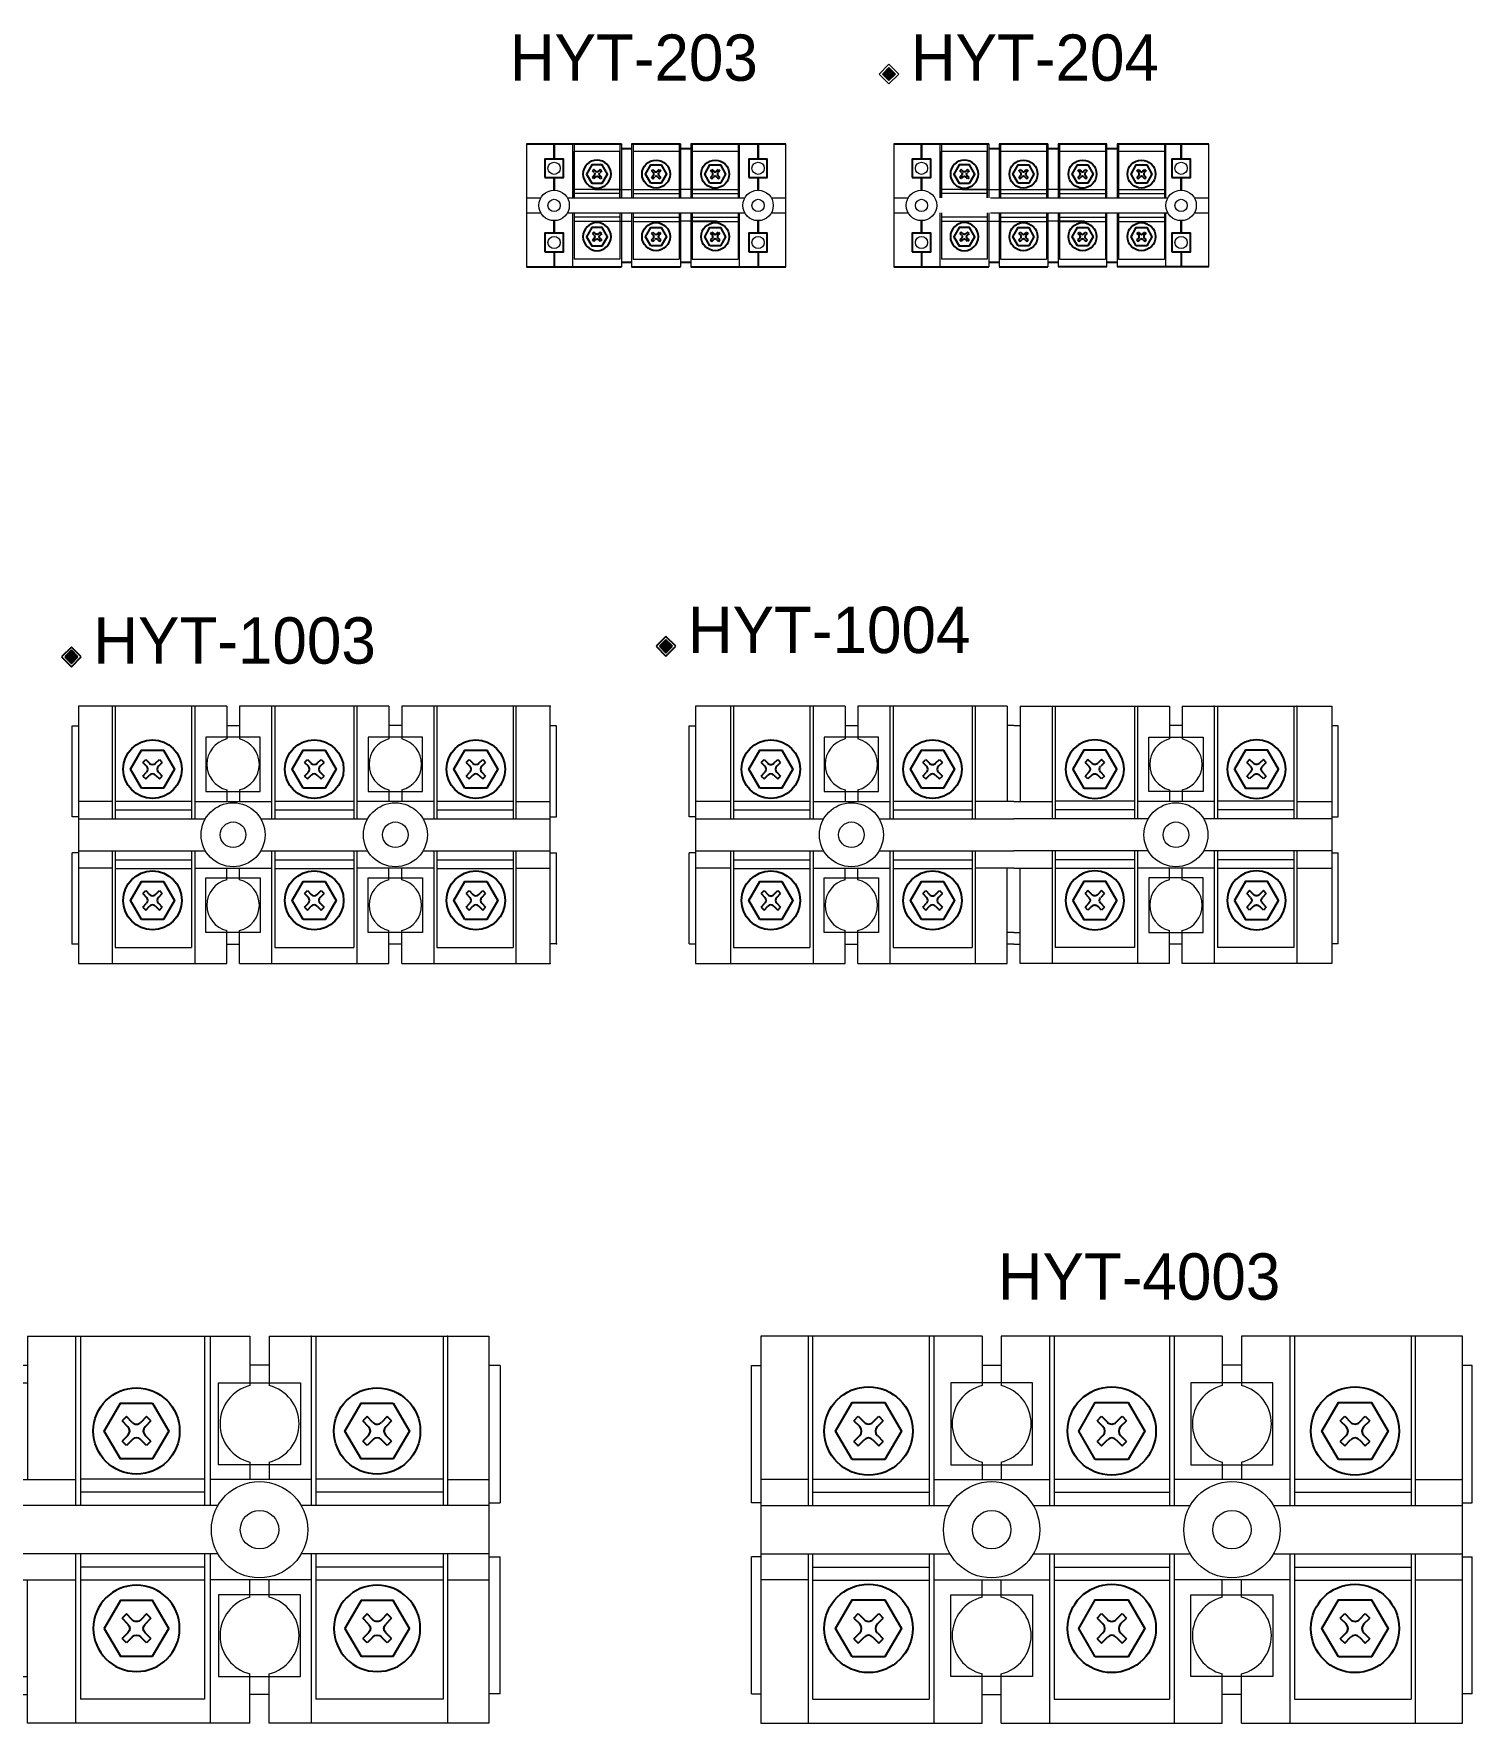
# Model space of a CAD drawing. Header units: millimetres. Extents: x 22 to 1346, y 56 to 432.
# Drawn here: x 310.4 to 620.7, y 66.8 to 431.4 of the extents above; entities that cross this region are included whole.
import ezdxf

# ---------------------------------------------------------------- set-up
doc = ezdxf.new("R2010")
doc.units = ezdxf.units.MM
doc.layers.add('3', color=3, linetype='Continuous')
doc.layers.add('hw_VTP', color=7, linetype='Continuous', lineweight=13)
doc.styles.add('RO', font='txt')

# ---------------------------------------------------------------- blocks, each defined once
blk = doc.blocks.new('1')
at = {"layer": '3'}
for p, q in [((-1.53, 1.07), (-1.07, 1.53)), ((-1.53, 1.07), (-0.92, 0.46)), ((-1.07, 1.53), (-0.46, 0.92)), ((0.46, 0.92), (1.07, 1.53)), ((0.92, 0.46), (1.53, 1.07)), ((1.07, 1.53), (1.53, 1.07)), ((-1.53, -1.07), (-0.92, -0.46)), ((-1.53, -1.07), (-1.07, -1.53)), ((-1.07, -1.53), (-0.46, -0.92)), ((0.46, -0.92), (1.07, -1.53)), ((0.92, -0.46), (1.53, -1.07)), ((1.07, -1.53), (1.53, -1.07))]:
    blk.add_line(p, q, dxfattribs=at)
blk.add_lwpolyline([(-1.71, -2.97), (-3.43, 0), (-1.71, 2.97), (1.71, 2.97), (3.43, 0), (1.71, -2.97)], close=True, dxfattribs=at)
blk.add_circle((0, 0), 4.59, dxfattribs=at)
for centre, start, end in [((-1.37, 0), 315, 45), ((0, 1.37), 225, 315), ((1.37, 0), 135, 225), ((0, -1.37), 45, 135)]:
    blk.add_arc(centre, 0.648, start, end, dxfattribs=at)
blk = doc.blocks.new('CD_3P-100A')
at = {"layer": 'hw_VTP', "linetype": 'Continuous'}
for p, q in [((-33.37, 27.75), (-33.37, -27.75)), ((-1.38, 27.75), (-33.37, 27.75)), ((-26.05, 27.75), (-26.05, 3.45)), ((-25.43, 27.75), (-25.43, 3.45)), ((-8.97, 27.75), (-8.97, 3.45)), ((-8.28, 27.75), (-8.28, 3.45)), ((-1.38, 27.75), (-1.38, 20.68)), ((1.38, 27.75), (1.38, 20.68)), ((33.62, 27.75), (1.38, 27.75)), ((8.28, 27.75), (8.28, 3.45)), ((8.97, 27.75), (8.97, 3.45)), ((26.03, 27.75), (26.03, 3.45)), ((26.72, 27.75), (26.72, 3.45)), ((33.62, 27.75), (33.62, 20.68)), ((68.37, 27.75), (36.38, 27.75)), ((36.38, 27.75), (36.38, 20.68)), ((43.28, 27.75), (43.28, 3.45)), ((43.97, 27.75), (43.97, 3.45)), ((60.43, 27.75), (60.43, 3.45)), ((61.05, 3.45), (61.05, 27.75)), ((68.37, -27.75), (68.37, 27.75)), ((-34.75, 23.54), (-33.37, 23.54)), ((-34.75, 3.87), (-34.75, 23.54)), ((-1.38, 23.61), (1.38, 23.61)), ((36.38, 23.61), (33.62, 23.61)), ((69.75, 23.54), (68.37, 23.54)), ((69.75, 3.87), (69.75, 23.54)), ((1.38, 21.05), (-1.38, 21.05)), ((36.38, 21.05), (33.62, 21.05)), ((-1.38, 9.7), (-1.38, 7.18)), ((1.38, 9.7), (1.38, 7.18)), ((33.62, 9.7), (33.62, 7.18)), ((36.38, 9.7), (36.38, 7.18)), ((-33.37, 3.87), (-34.75, 3.87)), ((-26.05, 7.18), (-33.37, 7.18)), ((-25.43, 7.25), (-8.97, 7.25)), ((-25.43, 5.38), (-8.97, 5.38)), ((-8.28, 7.18), (8.28, 7.18)), ((8.97, 7.25), (26.03, 7.25)), ((8.97, 5.38), (26.03, 5.38)), ((43.28, 7.18), (26.72, 7.18)), ((43.97, 7.25), (60.43, 7.25)), ((43.97, 5.38), (60.43, 5.38)), ((61.05, 7.18), (68.37, 7.18)), ((68.37, 3.87), (69.75, 3.87)), ((-33.37, 3.45), (-5.98, 3.45)), ((5.98, 3.45), (29.02, 3.45)), ((40.98, 3.45), (68.37, 3.45)), ((-33.37, -3.45), (-5.98, -3.45)), ((-26.05, -3.45), (-26.05, -27.75)), ((-25.43, -3.45), (-25.43, -24.3)), ((-8.97, -3.45), (-8.97, -24.3)), ((-8.28, -3.45), (-8.28, -27.75)), ((5.98, -3.45), (29.02, -3.45)), ((8.28, -3.45), (8.28, -27.75)), ((8.97, -3.45), (8.97, -24.3)), ((26.03, -3.45), (26.03, -24.3)), ((26.72, -3.45), (26.72, -27.75)), ((40.98, -3.45), (68.37, -3.45)), ((43.28, -3.45), (43.28, -27.75)), ((43.97, -3.45), (43.97, -24.3)), ((60.43, -3.45), (60.43, -24.3)), ((61.05, -27.75), (61.05, -3.45)), ((-34.75, -23.54), (-34.75, -3.87)), ((-33.37, -3.87), (-34.75, -3.87)), ((-26.05, -7.18), (-33.37, -7.18)), ((-25.43, -5.38), (-8.97, -5.38)), ((-25.43, -7.25), (-8.97, -7.25)), ((-8.28, -7.18), (8.28, -7.18)), ((-1.38, -9.7), (-1.38, -7.18)), ((1.38, -9.7), (1.38, -7.18)), ((8.97, -5.38), (26.03, -5.38)), ((8.97, -7.25), (26.03, -7.25)), ((43.28, -7.18), (26.72, -7.18)), ((33.62, -9.7), (33.62, -7.18)), ((36.38, -9.7), (36.38, -7.18)), ((43.97, -5.38), (60.43, -5.38)), ((43.97, -7.25), (60.43, -7.25)), ((61.05, -7.18), (68.37, -7.18)), ((68.37, -3.87), (69.75, -3.87)), ((69.75, -23.54), (69.75, -3.87)), ((-1.38, -27.75), (-1.38, -20.68)), ((1.38, -21.05), (-1.38, -21.05)), ((1.38, -27.75), (1.38, -20.68)), ((33.62, -27.75), (33.62, -20.68)), ((36.38, -21.05), (33.62, -21.05)), ((36.38, -27.75), (36.38, -20.68)), ((-34.75, -23.54), (-33.37, -23.54)), ((-25.43, -24.3), (-8.97, -24.3)), ((-1.38, -23.61), (1.38, -23.61)), ((8.97, -24.3), (26.03, -24.3)), ((36.38, -23.61), (33.62, -23.61)), ((43.97, -24.3), (60.43, -24.3)), ((69.75, -23.54), (68.37, -23.54)), ((-33.37, -27.75), (-1.38, -27.75)), ((1.38, -27.75), (33.62, -27.75)), ((36.38, -27.75), (68.37, -27.75))]:
    blk.add_line(p, q, dxfattribs=at)
for points in [[(-1.38, 21.05), (-5.87, 21.05), (-5.87, 9.32), (5.87, 9.32), (5.87, 21.05), (1.38, 21.05)], [(33.62, 21.05), (29.13, 21.05), (29.13, 9.32), (40.87, 9.32), (40.87, 21.05), (36.38, 21.05)], [(-1.38, -21.05), (-5.87, -21.05), (-5.87, -9.32), (5.87, -9.32), (5.87, -21.05), (1.38, -21.05)], [(33.62, -21.05), (29.13, -21.05), (29.13, -9.32), (40.87, -9.32), (40.87, -21.05), (36.38, -21.05)]]:
    blk.add_lwpolyline(points, dxfattribs=at)
for centre, radius in [((0, 0), 6.9), ((35, 0), 6.9), ((0, 0), 2.76), ((35, 0), 2.76)]:
    blk.add_circle(centre, radius, dxfattribs=at)
for centre, start, end in [((0, 15.19), 104.117, 255.883), ((0, 15.19), 284.117, 75.883), ((35, 15.19), 104.117, 255.883), ((35, 15.19), 284.117, 75.883), ((0, -15.19), 104.117, 255.883), ((0, -15.19), 284.117, 75.883), ((35, -15.19), 104.117, 255.883), ((35, -15.19), 284.117, 75.883)]:
    blk.add_arc(centre, 5.66, start, end, dxfattribs=at)
at = {"layer": 'hw_VTP', "color": 0, "linetype": 'ByBlock'}
for p in [(-26.05, 27.75), (-8.28, 27.75), (43.28, 27.75), (61.05, 27.75), (68.37, 27.75), (-34.75, -23.54), (69.75, -23.54), (68.37, -27.75)]:
    blk.add_point(p, dxfattribs=at)
at = {"layer": 'hw_VTP', "xscale": 1.380597014925341, "yscale": 1.380597014925341, "zscale": 1.380597014925341}
for p in [(-17.38, 14.15), (17.5, 14.15), (52.37, 14.15), (-17.38, -14.15), (17.5, -14.15), (52.37, -14.15)]:
    blk.add_blockref('1', p, dxfattribs=at)
blk = doc.blocks.new('CD_4P-100A')
at = {"layer": 'hw_VTP', "linetype": 'Continuous'}
for p, q in [((-33.62, 27.75), (-33.62, -27.75)), ((-1.38, 27.75), (-33.62, 27.75)), ((-26.05, 27.75), (-26.05, 3.45)), ((-25.43, 27.75), (-25.43, 3.45)), ((-8.97, 27.75), (-8.97, 3.45)), ((-8.28, 27.75), (-8.28, 3.45)), ((-1.38, 27.75), (-1.38, 20.68)), ((33.62, 27.75), (1.38, 27.75)), ((1.38, 27.75), (1.38, 20.68)), ((8.28, 27.75), (8.28, 3.45)), ((8.97, 27.75), (8.97, 3.45)), ((26.03, 27.75), (26.03, 3.45)), ((26.72, 27.75), (26.72, 3.45)), ((33.62, 27.75), (33.62, 9.7)), ((36.38, 27.75), (68.62, 27.75)), ((36.38, 27.75), (36.38, 9.7)), ((43.28, 27.75), (43.28, 3.45)), ((43.97, 27.75), (43.97, 3.45)), ((61.03, 27.75), (61.03, 3.45)), ((61.72, 27.75), (61.72, 3.45)), ((68.62, 27.75), (68.62, 20.68)), ((71.38, 27.75), (103.62, 27.75)), ((71.38, 27.75), (71.38, 20.68)), ((78.28, 27.75), (78.28, 3.45)), ((78.97, 27.75), (78.97, 3.45)), ((95.43, 27.75), (95.43, 3.45)), ((96.05, 27.75), (96.05, 3.45)), ((103.62, 27.75), (103.62, -27.75)), ((-35, 3.87), (-35, 23.54)), ((-35, 23.54), (-33.62, 23.54)), ((-1.38, 23.61), (1.38, 23.61)), ((35, 23.61), (33.62, 23.61)), ((35, 23.61), (36.38, 23.61)), ((71.38, 23.61), (68.62, 23.61)), ((105, 23.54), (103.62, 23.54)), ((105, 3.87), (105, 23.54)), ((1.38, 21.05), (-1.38, 21.05)), ((68.62, 21.05), (71.38, 21.05)), ((-1.38, 9.7), (-1.38, 7.18)), ((1.38, 9.7), (1.38, 7.18)), ((33.62, 9.7), (33.62, 7.18)), ((36.38, 9.7), (36.38, 7.18)), ((68.62, 9.7), (68.62, 7.18)), ((71.38, 9.7), (71.38, 7.18)), ((-33.62, 3.87), (-35, 3.87)), ((-26.05, 7.18), (-33.62, 7.18)), ((-25.43, 7.25), (-8.97, 7.25)), ((-25.43, 5.38), (-8.97, 5.38)), ((-8.28, 7.18), (8.28, 7.18)), ((8.97, 7.25), (26.03, 7.25)), ((8.97, 5.38), (26.03, 5.38)), ((35, 7.18), (26.72, 7.18)), ((35, 7.18), (43.28, 7.18)), ((61.03, 7.25), (43.97, 7.25)), ((61.03, 5.38), (43.97, 5.38)), ((78.28, 7.18), (61.72, 7.18)), ((95.43, 7.25), (78.97, 7.25)), ((95.43, 5.38), (78.97, 5.38)), ((96.05, 7.18), (103.62, 7.18)), ((103.62, 3.87), (105, 3.87)), ((-33.62, 3.45), (-5.98, 3.45)), ((5.98, 3.45), (35, 3.45)), ((64.02, 3.45), (35, 3.45)), ((103.62, 3.45), (75.98, 3.45)), ((-33.62, -3.45), (-5.98, -3.45)), ((-26.05, -3.45), (-26.05, -27.75)), ((-25.43, -3.45), (-25.43, -24.3)), ((-8.97, -3.45), (-8.97, -24.3)), ((-8.28, -3.45), (-8.28, -27.75)), ((5.98, -3.45), (35, -3.45)), ((8.28, -3.45), (8.28, -27.75)), ((8.97, -3.45), (8.97, -24.3)), ((26.03, -3.45), (26.03, -24.3)), ((26.72, -3.45), (26.72, -27.75)), ((64.02, -3.45), (35, -3.45)), ((43.28, -3.45), (43.28, -27.75)), ((43.97, -3.45), (43.97, -24.3)), ((61.03, -3.45), (61.03, -24.3)), ((61.72, -3.45), (61.72, -27.75)), ((103.62, -3.45), (75.98, -3.45)), ((78.28, -3.45), (78.28, -27.75)), ((78.97, -3.45), (78.97, -24.3)), ((95.43, -3.45), (95.43, -24.3)), ((96.05, -3.45), (96.05, -27.75)), ((-35, -23.54), (-35, -3.87)), ((-33.62, -3.87), (-35, -3.87)), ((-26.05, -7.18), (-33.62, -7.18)), ((-25.43, -5.38), (-8.97, -5.38)), ((-25.43, -7.25), (-8.97, -7.25)), ((-8.28, -7.18), (8.28, -7.18)), ((-1.38, -9.7), (-1.38, -7.18)), ((1.38, -9.7), (1.38, -7.18)), ((8.97, -5.38), (26.03, -5.38)), ((8.97, -7.25), (26.03, -7.25)), ((35, -7.18), (26.72, -7.18)), ((33.62, -20.68), (33.62, -7.18)), ((35, -7.18), (43.28, -7.18)), ((36.38, -20.68), (36.38, -7.18)), ((61.03, -5.38), (43.97, -5.38)), ((61.03, -7.25), (43.97, -7.25)), ((78.28, -7.18), (61.72, -7.18)), ((68.62, -9.7), (68.62, -7.18)), ((71.38, -9.7), (71.38, -7.18)), ((95.43, -5.38), (78.97, -5.38)), ((95.43, -7.25), (78.97, -7.25)), ((96.05, -7.18), (103.62, -7.18)), ((103.62, -3.87), (105, -3.87)), ((105, -23.54), (105, -3.87)), ((-1.38, -27.75), (-1.38, -20.68)), ((1.38, -21.05), (-1.38, -21.05)), ((1.38, -27.75), (1.38, -20.68)), ((33.62, -27.75), (33.62, -20.68)), ((35, -21.05), (33.62, -21.05)), ((35, -21.05), (36.38, -21.05)), ((36.38, -27.75), (36.38, -20.68)), ((68.62, -27.75), (68.62, -20.68)), ((68.62, -21.05), (71.38, -21.05)), ((71.38, -27.75), (71.38, -20.68)), ((-35, -23.54), (-33.62, -23.54)), ((-25.43, -24.3), (-8.97, -24.3)), ((-1.38, -23.61), (1.38, -23.61)), ((8.97, -24.3), (26.03, -24.3)), ((35, -23.61), (33.62, -23.61)), ((35, -23.61), (36.38, -23.61)), ((61.03, -24.3), (43.97, -24.3)), ((71.38, -23.61), (68.62, -23.61)), ((95.43, -24.3), (78.97, -24.3)), ((105, -23.54), (103.62, -23.54)), ((-33.62, -27.75), (-1.38, -27.75)), ((1.38, -27.75), (33.62, -27.75)), ((68.62, -27.75), (36.38, -27.75)), ((103.62, -27.75), (71.38, -27.75))]:
    blk.add_line(p, q, dxfattribs=at)
for points in [[(-1.38, 21.05), (-5.87, 21.05), (-5.87, 9.32), (5.87, 9.32), (5.87, 21.05), (1.38, 21.05)], [(71.38, 21.05), (75.87, 21.05), (75.87, 9.32), (64.13, 9.32), (64.13, 21.05), (68.62, 21.05)], [(-1.38, -21.05), (-5.87, -21.05), (-5.87, -9.32), (5.87, -9.32), (5.87, -21.05), (1.38, -21.05)], [(71.38, -21.05), (75.87, -21.05), (75.87, -9.32), (64.13, -9.32), (64.13, -21.05), (68.62, -21.05)]]:
    blk.add_lwpolyline(points, dxfattribs=at)
for centre, radius in [((0, 0), 6.9), ((70, 0), 6.9), ((0, 0), 2.76), ((70, 0), 2.76)]:
    blk.add_circle(centre, radius, dxfattribs=at)
for centre, start, end in [((0, 15.19), 104.117, 255.883), ((0, 15.19), 284.117, 75.883), ((70, 15.19), 104.117, 255.883), ((70, 15.19), 284.117, 75.883), ((0, -15.19), 104.117, 255.883), ((0, -15.19), 284.117, 75.883), ((70, -15.19), 104.117, 255.883), ((70, -15.19), 284.117, 75.883)]:
    blk.add_arc(centre, 5.66, start, end, dxfattribs=at)
at = {"layer": 'hw_VTP', "color": 0, "linetype": 'ByBlock'}
for p in [(-26.05, 27.75), (-8.28, 27.75), (78.28, 27.75), (96.05, 27.75)]:
    blk.add_point(p, dxfattribs=at)
at = {"layer": 'hw_VTP'}
for p, xscale, yscale, zscale in [((-17.38, 14.15), 1.380597014925569, 1.380597014925569, 1.380597014925569), ((17.5, 14.15), 1.380597014925569, 1.380597014925569, 1.380597014925569), ((52.5, 14.15), -1.380597014925569, 1.380597014925377, 1.380597014925379), ((87.38, 14.15), -1.380597014925569, 1.380597014925377, 1.380597014925379), ((-17.38, -14.15), 1.380597014925569, 1.380597014925569, 1.380597014925569), ((17.5, -14.15), 1.380597014925569, 1.380597014925569, 1.380597014925569), ((52.5, -14.15), -1.380597014925569, 1.380597014925377, 1.380597014925379), ((87.38, -14.15), -1.380597014925569, 1.380597014925377, 1.380597014925379)]:
    blk.add_blockref('1', p, dxfattribs=dict(at, xscale=xscale, yscale=yscale, zscale=zscale))
blk = doc.blocks.new('CD_4P-300A')
at = {"layer": 'hw_VTP', "linetype": 'Continuous'}
for p, q in [((-49.43, 41.75), (-49.43, -41.75)), ((-2.08, 41.75), (-49.43, 41.75)), ((-40.55, 41.75), (-40.55, 5.19)), ((-39.61, 41.75), (-39.61, 5.19)), ((-12.17, 41.75), (-12.17, 5.19)), ((-11.13, 41.75), (-11.13, 5.19)), ((-2.08, 41.75), (-2.08, 31.11)), ((50.07, 41.75), (2.08, 41.75)), ((2.08, 41.75), (2.08, 31.11)), ((10.69, 41.75), (10.69, 5.19)), ((11.86, 41.75), (11.86, 5.19)), ((38.64, 41.75), (38.64, 5.19)), ((39.68, 41.75), (39.68, 5.19)), ((50.07, 41.75), (50.07, 31.11)), ((53.53, 41.75), (101.52, 41.75)), ((53.53, 41.75), (53.53, 31.11)), ((63.92, 41.75), (63.92, 5.19)), ((64.96, 41.75), (64.96, 5.19)), ((91.74, 41.75), (91.74, 5.19)), ((92.91, 41.75), (92.91, 5.19)), ((101.52, 41.75), (101.52, 31.11)), ((105.68, 41.75), (153.03, 41.75)), ((105.68, 41.75), (105.68, 31.11)), ((114.73, 41.75), (114.73, 5.19)), ((115.77, 41.75), (115.77, 5.19)), ((143.21, 41.75), (143.21, 5.19)), ((144.15, 41.75), (144.15, 5.19)), ((153.03, 41.75), (153.03, -41.75)), ((-51.9, 35.41), (-51.9, 5.82)), ((-51.9, 35.41), (-49.43, 35.41)), ((-2.08, 35.52), (2.08, 35.52)), ((51.8, 35.52), (50.07, 35.52)), ((51.8, 35.52), (53.53, 35.52)), ((105.68, 35.52), (101.52, 35.52)), ((155.5, 35.41), (153.03, 35.41)), ((155.5, 35.41), (155.5, 5.82)), ((2.08, 31.68), (-2.08, 31.68)), ((51.8, 31.68), (50.07, 31.68)), ((50.07, 31.11), (50.07, 10.8)), ((51.8, 31.68), (53.53, 31.68)), ((53.53, 31.11), (53.53, 10.8)), ((101.52, 31.68), (105.68, 31.68)), ((-2.08, 14.59), (-2.08, 10.8)), ((2.08, 14.59), (2.08, 10.8)), ((101.52, 14.59), (101.52, 10.8)), ((105.68, 14.59), (105.68, 10.8)), ((-40.55, 10.8), (-49.43, 10.8)), ((-39.61, 10.9), (-12.17, 10.9)), ((-39.61, 8.1), (-12.17, 8.1)), ((-11.13, 10.8), (10.69, 10.8)), ((11.86, 10.9), (38.64, 10.9)), ((11.86, 8.1), (38.64, 8.1)), ((51.8, 10.8), (39.68, 10.8)), ((51.8, 10.8), (63.92, 10.8)), ((91.74, 10.9), (64.96, 10.9)), ((91.74, 8.1), (64.96, 8.1)), ((114.73, 10.8), (92.91, 10.8)), ((143.21, 10.9), (115.77, 10.9)), ((143.21, 8.1), (115.77, 8.1)), ((144.15, 10.8), (153.03, 10.8)), ((-49.43, 5.82), (-51.9, 5.82)), ((-49.43, 5.19), (-8.99, 5.19)), ((8.99, 5.19), (51.8, 5.19)), ((94.61, 5.19), (51.8, 5.19)), ((153.03, 5.19), (112.59, 5.19)), ((153.03, 5.82), (155.5, 5.82)), ((-51.9, -35.41), (-51.9, -5.82)), ((-49.43, -5.82), (-51.9, -5.82)), ((-49.43, -5.19), (-8.99, -5.19)), ((-40.55, -5.19), (-40.55, -41.75)), ((-39.61, -5.19), (-39.61, -36.56)), ((-12.17, -5.19), (-12.17, -36.56)), ((-11.13, -5.19), (-11.13, -41.75)), ((8.99, -5.19), (51.8, -5.19)), ((10.69, -5.19), (10.69, -41.75)), ((11.86, -5.19), (11.86, -36.56)), ((38.64, -5.19), (38.64, -36.56)), ((39.68, -5.19), (39.68, -41.75)), ((94.61, -5.19), (51.8, -5.19)), ((63.92, -5.19), (63.92, -41.75)), ((64.96, -5.19), (64.96, -36.56)), ((91.74, -5.19), (91.74, -36.56)), ((92.91, -5.19), (92.91, -41.75)), ((153.03, -5.19), (112.59, -5.19)), ((114.73, -5.19), (114.73, -41.75)), ((115.77, -5.19), (115.77, -36.56)), ((143.21, -5.19), (143.21, -36.56)), ((144.15, -5.19), (144.15, -41.75)), ((153.03, -5.82), (155.5, -5.82)), ((155.5, -35.41), (155.5, -5.82)), ((-40.55, -10.8), (-49.43, -10.8)), ((-39.61, -8.1), (-12.17, -8.1)), ((-39.61, -10.9), (-12.17, -10.9)), ((-11.13, -10.8), (10.69, -10.8)), ((-2.08, -14.59), (-2.08, -10.8)), ((2.08, -14.59), (2.08, -10.8)), ((11.86, -8.1), (38.64, -8.1)), ((11.86, -10.9), (38.64, -10.9)), ((51.8, -10.8), (39.68, -10.8)), ((50.07, -31.11), (50.07, -10.8)), ((51.8, -10.8), (63.92, -10.8)), ((53.53, -31.11), (53.53, -10.8)), ((91.74, -8.1), (64.96, -8.1)), ((91.74, -10.9), (64.96, -10.9)), ((114.73, -10.8), (92.91, -10.8)), ((101.52, -14.59), (101.52, -10.8)), ((105.68, -14.59), (105.68, -10.8)), ((143.21, -8.1), (115.77, -8.1)), ((143.21, -10.9), (115.77, -10.9)), ((144.15, -10.8), (153.03, -10.8)), ((-2.08, -41.75), (-2.08, -31.11)), ((2.08, -31.68), (-2.08, -31.68)), ((2.08, -41.75), (2.08, -31.11)), ((50.07, -41.75), (50.07, -31.11)), ((51.8, -31.68), (50.07, -31.68)), ((51.8, -31.68), (53.53, -31.68)), ((53.53, -41.75), (53.53, -31.11)), ((101.52, -41.75), (101.52, -31.11)), ((101.52, -31.68), (105.68, -31.68)), ((105.68, -41.75), (105.68, -31.11)), ((-51.9, -35.41), (-49.43, -35.41)), ((-2.08, -35.52), (2.08, -35.52)), ((51.8, -35.52), (50.07, -35.52)), ((51.8, -35.52), (53.53, -35.52)), ((105.68, -35.52), (101.52, -35.52)), ((155.5, -35.41), (153.03, -35.41)), ((-39.61, -36.56), (-12.17, -36.56)), ((11.86, -36.56), (38.64, -36.56)), ((91.74, -36.56), (64.96, -36.56)), ((143.21, -36.56), (115.77, -36.56)), ((-49.43, -41.75), (-2.08, -41.75)), ((2.08, -41.75), (50.07, -41.75)), ((101.52, -41.75), (53.53, -41.75)), ((153.03, -41.75), (105.68, -41.75))]:
    blk.add_line(p, q, dxfattribs=at)
for points in [[(-2.08, 31.68), (-8.83, 31.68), (-8.83, 14.02), (8.83, 14.02), (8.83, 31.68), (2.08, 31.68)], [(105.68, 31.68), (112.43, 31.68), (112.43, 14.02), (94.77, 14.02), (94.77, 31.68), (101.52, 31.68)], [(-2.08, -31.68), (-8.83, -31.68), (-8.83, -14.02), (8.83, -14.02), (8.83, -31.68), (2.08, -31.68)], [(105.68, -31.68), (112.43, -31.68), (112.43, -14.02), (94.77, -14.02), (94.77, -31.68), (101.52, -31.68)]]:
    blk.add_lwpolyline(points, dxfattribs=at)
for centre, radius in [((0, 0), 10.39), ((103.6, 0), 10.39), ((0, 0), 4.15), ((103.6, 0), 4.15)]:
    blk.add_circle(centre, radius, dxfattribs=at)
for centre, start, end in [((0, 22.85), 104.117, 255.883), ((0, 22.85), 284.117, 75.883), ((103.6, 22.85), 104.117, 255.883), ((103.6, 22.85), 284.117, 75.883), ((0, -22.85), 104.117, 255.883), ((0, -22.85), 284.117, 75.883), ((103.6, -22.85), 104.117, 255.883), ((103.6, -22.85), 284.117, 75.883)]:
    blk.add_arc(centre, 8.52, start, end, dxfattribs=at)
at = {"layer": 'hw_VTP', "color": 0, "linetype": 'ByBlock'}
for p in [(-40.55, 41.75), (-11.13, 41.75), (114.73, 41.75), (144.15, 41.75)]:
    blk.add_point(p, dxfattribs=at)
at = {"layer": 'hw_VTP', "yscale": 2.02903353057195, "rotation": 180}
for p, xscale, zscale in [((-25.36, 21.29), -2.02903353057195, 2.029033530571902), ((26.55, 21.29), -2.02903353057195, 2.029033530571902), ((77.05, 21.29), 2.02903353057195, 2.02903353057195), ((128.96, 21.29), 2.02903353057195, 2.02903353057195)]:
    blk.add_blockref('1', p, dxfattribs=dict(at, xscale=xscale, zscale=zscale))
at = {"layer": 'hw_VTP', "yscale": 2.02903353057195}
for p, xscale, zscale in [((-25.36, -21.29), 2.02903353057195, 2.02903353057195), ((26.55, -21.29), 2.02903353057195, 2.02903353057195), ((77.05, -21.29), -2.02903353057195, 2.029033530571902), ((128.96, -21.29), -2.02903353057195, 2.029033530571902)]:
    blk.add_blockref('1', p, dxfattribs=dict(at, xscale=xscale, zscale=zscale))
blk = doc.blocks.new('CD_3P-400A')
at = {"layer": 'hw_VTP', "linetype": 'Continuous'}
for p, q in [((-49.76, 41.75), (-49.76, -41.75)), ((-2.08, 41.75), (-49.76, 41.75)), ((-39.61, 41.75), (-39.61, 5.19)), ((-38.68, 41.75), (-38.68, 5.19)), ((-13.5, 41.75), (-13.5, 5.19)), ((-12.46, 41.75), (-12.46, 5.19)), ((-2.08, 41.75), (-2.08, 31.11)), ((49.75, 41.75), (2.08, 41.75)), ((2.08, 41.75), (2.08, 31.11)), ((12.46, 41.75), (12.46, 5.19)), ((13.5, 41.75), (13.5, 5.19)), ((38.33, 41.75), (38.33, 5.19)), ((39.36, 41.75), (39.36, 5.19)), ((49.75, 41.75), (49.75, 31.11)), ((101.59, 41.75), (53.9, 41.75)), ((53.9, 41.75), (53.9, 31.11)), ((64.29, 41.75), (64.29, 5.19)), ((65.33, 41.75), (65.33, 5.19)), ((90.5, 41.75), (90.5, 5.19)), ((91.44, 5.19), (91.44, 41.75)), ((101.59, -41.75), (101.59, 41.75)), ((-51.84, 5.82), (-51.84, 35.41)), ((-51.84, 35.41), (-49.76, 35.41)), ((-2.08, 35.52), (2.08, 35.52)), ((53.9, 35.52), (49.75, 35.52)), ((103.66, 35.41), (101.59, 35.41)), ((103.66, 5.82), (103.66, 35.41)), ((2.08, 31.68), (-2.08, 31.68)), ((53.9, 31.68), (49.75, 31.68)), ((-2.08, 14.59), (-2.08, 10.8)), ((2.08, 14.59), (2.08, 10.8)), ((49.75, 14.59), (49.75, 10.8)), ((53.9, 14.59), (53.9, 10.8)), ((-39.61, 10.8), (-49.76, 10.8)), ((-38.68, 10.9), (-13.5, 10.9)), ((-38.68, 8.1), (-13.5, 8.1)), ((-12.46, 10.8), (12.46, 10.8)), ((13.5, 10.9), (38.33, 10.9)), ((13.5, 8.1), (38.33, 8.1)), ((64.29, 10.8), (39.36, 10.8)), ((65.33, 10.9), (90.5, 10.9)), ((65.33, 8.1), (90.5, 8.1)), ((91.44, 10.8), (101.59, 10.8)), ((-49.76, 5.82), (-51.84, 5.82)), ((-49.76, 5.19), (-8.99, 5.19)), ((8.99, 5.19), (42.83, 5.19)), ((60.82, 5.19), (101.59, 5.19)), ((101.59, 5.82), (103.66, 5.82)), ((-51.84, -35.41), (-51.84, -5.82)), ((-49.76, -5.82), (-51.84, -5.82)), ((-49.76, -5.19), (-8.99, -5.19)), ((-39.61, -5.19), (-39.61, -41.75)), ((-38.68, -5.19), (-38.68, -36.56)), ((-13.5, -5.19), (-13.5, -36.56)), ((-12.46, -5.19), (-12.46, -41.75)), ((8.99, -5.19), (42.83, -5.19)), ((12.46, -5.19), (12.46, -41.75)), ((13.5, -5.19), (13.5, -36.56)), ((38.33, -5.19), (38.33, -36.56)), ((39.36, -5.19), (39.36, -41.75)), ((60.82, -5.19), (101.59, -5.19)), ((64.29, -5.19), (64.29, -41.75)), ((65.33, -5.19), (65.33, -36.56)), ((90.5, -5.19), (90.5, -36.56)), ((91.44, -41.75), (91.44, -5.19)), ((101.59, -5.82), (103.66, -5.82)), ((103.66, -35.41), (103.66, -5.82)), ((-39.61, -10.8), (-49.76, -10.8)), ((-38.68, -8.1), (-13.5, -8.1)), ((-38.68, -10.9), (-13.5, -10.9)), ((-12.46, -10.8), (12.46, -10.8)), ((-2.08, -14.59), (-2.08, -10.8)), ((2.08, -14.59), (2.08, -10.8)), ((13.5, -8.1), (38.33, -8.1)), ((13.5, -10.9), (38.33, -10.9)), ((64.29, -10.8), (39.36, -10.8)), ((49.75, -14.59), (49.75, -10.8)), ((53.9, -14.59), (53.9, -10.8)), ((65.33, -8.1), (90.5, -8.1)), ((65.33, -10.9), (90.5, -10.9)), ((91.44, -10.8), (101.59, -10.8)), ((-2.08, -41.75), (-2.08, -31.11)), ((2.08, -31.68), (-2.08, -31.68)), ((2.08, -41.75), (2.08, -31.11)), ((49.75, -41.75), (49.75, -31.11)), ((53.9, -31.68), (49.75, -31.68)), ((53.9, -41.75), (53.9, -31.11)), ((-51.84, -35.41), (-49.76, -35.41)), ((-2.08, -35.52), (2.08, -35.52)), ((53.9, -35.52), (49.75, -35.52)), ((103.66, -35.41), (101.59, -35.41)), ((-38.68, -36.56), (-13.5, -36.56)), ((13.5, -36.56), (38.33, -36.56)), ((65.33, -36.56), (90.5, -36.56)), ((-49.76, -41.75), (-2.08, -41.75)), ((2.08, -41.75), (49.75, -41.75)), ((53.9, -41.75), (101.59, -41.75))]:
    blk.add_line(p, q, dxfattribs=at)
for points in [[(-2.08, 31.68), (-8.83, 31.68), (-8.83, 14.02), (8.83, 14.02), (8.83, 31.68), (2.08, 31.68)], [(49.75, 31.68), (43, 31.68), (43, 14.02), (60.66, 14.02), (60.66, 31.68), (53.9, 31.68)], [(-2.08, -31.68), (-8.83, -31.68), (-8.83, -14.02), (8.83, -14.02), (8.83, -31.68), (2.08, -31.68)], [(49.75, -31.68), (43, -31.68), (43, -14.02), (60.66, -14.02), (60.66, -31.68), (53.9, -31.68)]]:
    blk.add_lwpolyline(points, dxfattribs=at)
for centre, radius in [((0, 0), 10.39), ((51.83, 0), 10.39), ((0, 0), 4.15), ((51.83, 0), 4.15)]:
    blk.add_circle(centre, radius, dxfattribs=at)
for centre, start, end in [((0, 22.85), 104.117, 255.883), ((0, 22.85), 284.117, 75.883), ((51.83, 22.85), 104.117, 255.883), ((51.83, 22.85), 284.117, 75.883), ((0, -22.85), 104.117, 255.883), ((0, -22.85), 284.117, 75.883), ((51.83, -22.85), 104.117, 255.883), ((51.83, -22.85), 284.117, 75.883)]:
    blk.add_arc(centre, 8.52, start, end, dxfattribs=at)
at = {"layer": 'hw_VTP', "color": 0, "linetype": 'ByBlock'}
for p in [(-39.61, 41.75), (-12.46, 41.75), (64.29, 41.75), (91.44, 41.75)]:
    blk.add_point(p, dxfattribs=at)
at = {"layer": 'hw_VTP', "xscale": 2.077114427860577, "yscale": 2.077114427860577, "zscale": 2.077114427860577}
for p in [(-26.56, 21.29), (25.91, 21.29), (78.38, 21.29), (-26.56, -21.29), (25.91, -21.29), (78.38, -21.29)]:
    blk.add_blockref('1', p, dxfattribs=at)
blk = doc.blocks.new('HYT-203')
for p, q in [((0, 0), (20.51, 0)), ((5.98, -3.25), (5.98, 0)), ((5.98, 0), (5.98, -3.25)), ((22.71, 0), (33.26, 0)), ((35.46, 0), (55.97, 0)), ((49.98, -3.25), (49.98, 0)), ((49.98, 0), (49.98, -3.25)), ((20.51, -1), (22.71, -1)), ((33.26, -1), (35.46, -1)), ((5.98, -9.95), (5.98, -7.25)), ((5.98, -7.25), (5.98, -9.95)), ((49.98, -9.95), (49.98, -7.25)), ((49.98, -7.25), (49.98, -9.95)), ((5.98, -19.25), (5.98, -16.54)), ((5.98, -16.54), (5.98, -19.25)), ((49.98, -19.25), (49.98, -16.54)), ((49.98, -16.54), (49.98, -19.25)), ((5.98, -23.25), (5.98, -26.49)), ((20.51, -25.49), (22.71, -25.49)), ((33.26, -25.49), (35.46, -25.49)), ((49.98, -23.25), (49.98, -26.49)), ((0, -26.49), (20.51, -26.49)), ((22.71, -26.49), (33.26, -26.49)), ((35.46, -26.49), (55.97, -26.49))]:
    blk.add_line(p, q)
for points in [[(3.98, -7.25), (7.98, -7.25), (7.98, -3.25), (3.98, -3.25)], [(47.98, -7.25), (51.98, -7.25), (51.98, -3.25), (47.98, -3.25)], [(3.98, -23.25), (7.98, -23.25), (7.98, -19.25), (3.98, -19.25)], [(47.98, -23.25), (51.98, -23.25), (51.98, -19.25), (47.98, -19.25)]]:
    blk.add_lwpolyline(points, close=True)
at = {"layer": 'hw_VTP', "linetype": 'Continuous'}
for p, q in [((0, 0), (0, -26.49)), ((10, -11.6), (10, 0)), ((10.3, 0), (10.3, -11.6)), ((20.18, 0), (20.18, -11.6)), ((20.51, 0), (20.51, -11.6)), ((22.71, 0), (22.71, -11.6)), ((23.04, 0), (23.04, -11.6)), ((32.93, 0), (32.93, -11.6)), ((33.26, 0), (33.26, -11.6)), ((35.46, 0), (35.46, -11.6)), ((35.79, 0), (35.79, -11.6)), ((45.67, 0), (45.67, -11.6)), ((45.97, -11.6), (45.97, 0)), ((55.97, -26.49), (55.97, 0)), ((10.3, -11.6), (10.3, -1.65)), ((20.18, -1.65), (10.3, -1.65)), ((20.18, -11.6), (20.18, -1.65)), ((32.93, -1.65), (23.04, -1.65)), ((45.67, -1.65), (35.79, -1.65)), ((20.18, -9.79), (10.3, -9.79)), ((20.18, -10.68), (10.3, -10.68)), ((14.8, -9.82), (22.71, -9.82)), ((23.04, -9.79), (32.93, -9.79)), ((23.04, -10.68), (32.93, -10.68)), ((41.16, -9.82), (33.26, -9.82)), ((35.79, -9.79), (45.67, -9.79)), ((35.79, -10.68), (45.67, -10.68)), ((0, -11.6), (3.13, -11.6)), ((8.84, -11.6), (47.13, -11.6)), ((52.84, -11.6), (55.97, -11.6)), ((0, -14.89), (3.13, -14.89)), ((8.84, -14.89), (47.13, -14.89)), ((10, -26.49), (10, -14.89)), ((10.3, -14.89), (10.3, -24.84)), ((20.18, -15.82), (10.3, -15.82)), ((20.18, -16.71), (10.3, -16.71)), ((14.8, -16.67), (22.71, -16.67)), ((20.18, -14.89), (20.18, -24.84)), ((20.51, -14.89), (20.51, -26.49)), ((22.71, -14.89), (22.71, -26.49)), ((23.04, -14.89), (23.04, -24.84)), ((23.04, -15.82), (32.93, -15.82)), ((23.04, -16.71), (32.93, -16.71)), ((32.93, -14.89), (32.93, -24.84)), ((33.26, -14.89), (33.26, -26.49)), ((41.16, -16.67), (33.26, -16.67)), ((35.46, -14.89), (35.46, -26.49)), ((35.79, -14.89), (35.79, -24.84)), ((35.79, -15.82), (45.67, -15.82)), ((35.79, -16.71), (45.67, -16.71)), ((45.67, -14.89), (45.67, -24.84)), ((45.97, -26.49), (45.97, -14.89)), ((52.84, -14.89), (55.97, -14.89)), ((20.18, -24.84), (10.3, -24.84)), ((23.04, -24.84), (32.93, -24.84)), ((35.79, -24.84), (45.67, -24.84))]:
    blk.add_line(p, q, dxfattribs=at)
for centre, radius in [((5.98, -5.25), 1.32), ((5.98, -5.25), 1.32), ((49.98, -5.25), 1.32), ((49.98, -5.25), 1.32), ((5.98, -13.25), 3.29), ((49.98, -13.25), 3.29), ((5.98, -13.25), 1.32), ((49.98, -13.25), 1.32), ((5.98, -21.25), 1.32), ((49.98, -21.25), 1.32), ((49.98, -21.25), 1.32)]:
    blk.add_circle(centre, radius, dxfattribs=at)
at = {"layer": 'hw_VTP', "yscale": 0.659, "zscale": 0.659}
for p, xscale in [((15.24, -6.49), -0.659), ((27.98, -6.49), 0.659), ((40.73, -6.49), 0.659), ((15.24, -20), -0.659), ((27.98, -20), 0.659), ((40.73, -20), 0.659)]:
    blk.add_blockref('1', p, dxfattribs=dict(at, xscale=xscale))
blk = doc.blocks.new('HYT-204')
for p, q in [((0, 0), (20.51, 0)), ((5.98, -3.25), (5.98, 0)), ((5.98, 0), (5.98, -3.25)), ((22.71, 0), (33.26, 0)), ((35.46, 0), (45.97, 0)), ((48.17, 0), (58.68, 0)), ((58.68, 0), (67.97, 0)), ((61.98, -3.25), (61.98, 0)), ((61.98, 0), (61.98, -3.25)), ((20.51, -1), (22.71, -1)), ((33.26, -1), (35.46, -1)), ((45.97, -1), (48.17, -1)), ((5.98, -9.95), (5.98, -7.25)), ((5.98, -7.25), (5.98, -9.95)), ((61.98, -9.95), (61.98, -7.25)), ((61.98, -7.25), (61.98, -9.95)), ((5.98, -19.25), (5.98, -16.54)), ((5.98, -16.54), (5.98, -19.25)), ((61.98, -19.25), (61.98, -16.54)), ((61.98, -16.54), (61.98, -19.25)), ((5.98, -23.25), (5.98, -26.49)), ((20.51, -25.49), (22.71, -25.49)), ((33.26, -25.49), (35.46, -25.49)), ((45.97, -25.49), (48.17, -25.49)), ((61.98, -23.25), (61.98, -26.49)), ((0, -26.49), (20.51, -26.49)), ((22.71, -26.49), (33.26, -26.49)), ((45.97, -26.49), (35.46, -26.49)), ((67.97, -26.49), (48.17, -26.49))]:
    blk.add_line(p, q)
for points in [[(3.98, -7.25), (7.98, -7.25), (7.98, -3.25), (3.98, -3.25)], [(59.98, -7.25), (63.98, -7.25), (63.98, -3.25), (59.98, -3.25)], [(3.98, -23.25), (7.98, -23.25), (7.98, -19.25), (3.98, -19.25)], [(59.98, -23.25), (63.98, -23.25), (63.98, -19.25), (59.98, -19.25)]]:
    blk.add_lwpolyline(points, close=True)
at = {"layer": 'hw_VTP', "linetype": 'Continuous'}
for p, q in [((0, 0), (0, -26.49)), ((10, -11.6), (10, 0)), ((10.3, 0), (10.3, -11.6)), ((20.18, 0), (20.18, -11.6)), ((20.51, 0), (20.51, -11.6)), ((22.71, 0), (22.71, -11.6)), ((23.04, 0), (23.04, -11.6)), ((32.93, 0), (32.93, -11.6)), ((33.26, 0), (33.26, -11.6)), ((35.46, 0), (35.46, -11.6)), ((35.79, 0), (35.79, -11.6)), ((45.67, 0), (45.67, -11.6)), ((45.97, -11.6), (45.97, 0)), ((48.17, 0), (48.17, -11.6)), ((48.5, 0), (48.5, -11.6)), ((58.38, 0), (58.38, -11.6)), ((58.68, -11.6), (58.68, 0)), ((67.97, -26.49), (67.97, 0)), ((10.3, -11.6), (10.3, -1.65)), ((20.18, -1.65), (10.3, -1.65)), ((20.18, -11.6), (20.18, -1.65)), ((32.93, -1.65), (23.04, -1.65)), ((45.67, -1.65), (35.79, -1.65)), ((58.38, -1.65), (48.5, -1.65)), ((20.18, -9.79), (10.3, -9.79)), ((20.18, -10.68), (10.3, -10.68)), ((14.8, -9.82), (22.71, -9.82)), ((23.04, -9.79), (32.93, -9.79)), ((23.04, -10.68), (32.93, -10.68)), ((41.16, -9.82), (33.26, -9.82)), ((35.79, -9.79), (45.67, -9.79)), ((35.79, -10.68), (45.67, -10.68)), ((48.5, -9.79), (58.38, -9.79)), ((48.5, -10.68), (58.38, -10.68)), ((0, -11.6), (3.13, -11.6)), ((20.84, -11.6), (59.13, -11.6)), ((64.84, -11.6), (67.97, -11.6)), ((0, -14.89), (3.13, -14.89)), ((10, -26.49), (10, -14.89)), ((10.3, -14.89), (10.3, -24.84)), ((20.18, -15.82), (10.3, -15.82)), ((20.18, -16.71), (10.3, -16.71)), ((14.8, -16.67), (22.71, -16.67)), ((20.18, -14.89), (20.18, -24.84)), ((20.51, -14.89), (20.51, -26.49)), ((20.84, -14.89), (59.13, -14.89)), ((22.71, -14.89), (22.71, -26.49)), ((23.04, -14.89), (23.04, -24.84)), ((23.04, -15.82), (32.93, -15.82)), ((23.04, -16.71), (32.93, -16.71)), ((32.93, -14.89), (32.93, -24.84)), ((33.26, -14.89), (33.26, -26.49)), ((41.16, -16.67), (33.26, -16.67)), ((35.46, -14.89), (35.46, -26.49)), ((35.79, -14.89), (35.79, -24.84)), ((35.79, -15.82), (45.67, -15.82)), ((35.79, -16.71), (45.67, -16.71)), ((45.67, -14.89), (45.67, -24.84)), ((45.97, -26.49), (45.97, -14.89)), ((48.17, -14.89), (48.17, -26.49)), ((48.5, -14.89), (48.5, -24.84)), ((48.5, -15.82), (58.38, -15.82)), ((48.5, -16.71), (58.38, -16.71)), ((58.38, -14.89), (58.38, -24.84)), ((58.68, -26.49), (58.68, -14.89)), ((64.84, -14.89), (67.97, -14.89)), ((20.18, -24.84), (10.3, -24.84)), ((23.04, -24.84), (32.93, -24.84)), ((35.79, -24.84), (45.67, -24.84)), ((48.5, -24.84), (58.38, -24.84))]:
    blk.add_line(p, q, dxfattribs=at)
for centre, radius in [((5.98, -5.25), 1.32), ((5.98, -5.25), 1.32), ((61.98, -5.25), 1.32), ((61.98, -5.25), 1.32), ((5.98, -13.25), 3.29), ((61.98, -13.25), 3.29), ((5.98, -13.25), 1.32), ((61.98, -13.25), 1.32), ((5.98, -21.25), 1.32), ((61.98, -21.25), 1.32), ((61.98, -21.25), 1.32)]:
    blk.add_circle(centre, radius, dxfattribs=at)
at = {"layer": 'hw_VTP', "yscale": 0.659, "zscale": 0.659}
for p, xscale in [((15.24, -6.49), -0.659), ((27.98, -6.49), 0.659), ((40.73, -6.49), 0.659), ((53.44, -6.49), 0.659), ((15.24, -20), -0.659), ((27.98, -20), 0.659), ((40.73, -20), 0.659), ((53.44, -20), 0.659)]:
    blk.add_blockref('1', p, dxfattribs=dict(at, xscale=xscale))

msp = doc.modelspace()

# ---------------------------------------------------------------- hatches: boundary and pattern name
for points in [[(446.78, 300.62), (445.36, 299.2), (446.78, 297.79), (448.19, 299.2)], [(318.53, 298.33), (317.11, 296.92), (318.53, 295.51), (319.94, 296.92)]]:
    msp.add_hatch(color=3).paths.add_polyline_path(points)
at = {"layer": 'hw_VTP'}
msp.add_hatch(color=3, dxfattribs=at).paths.add_polyline_path([(494.88, 424.1), (493.47, 422.68), (494.88, 421.27), (496.29, 422.68)])

# ---------------------------------------------------------------- linework, layer by layer
at = {"color": 3}
for p, q in [((318.53, 299.04), (316.41, 296.92)), ((320.65, 296.92), (318.53, 299.04)), ((446.78, 301.32), (444.65, 299.2)), ((444.65, 299.2), (446.78, 297.08)), ((446.78, 300.62), (445.36, 299.2)), ((445.36, 299.2), (446.78, 297.79)), ((448.9, 299.2), (446.78, 301.32)), ((448.19, 299.2), (446.78, 300.62)), ((446.78, 297.79), (448.19, 299.2)), ((446.78, 297.08), (448.9, 299.2)), ((316.41, 296.92), (318.53, 294.8)), ((318.53, 298.33), (317.11, 296.92)), ((317.11, 296.92), (318.53, 295.51)), ((319.94, 296.92), (318.53, 298.33)), ((318.53, 295.51), (319.94, 296.92)), ((318.53, 294.8), (320.65, 296.92))]:
    msp.add_line(p, q, dxfattribs=at)
at = {"layer": 'hw_VTP', "color": 3}
for p, q in [((494.88, 424.8), (492.76, 422.68)), ((494.88, 424.1), (493.47, 422.68)), ((497, 422.68), (494.88, 424.8)), ((496.29, 422.68), (494.88, 424.1)), ((492.76, 422.68), (494.88, 420.56)), ((493.47, 422.68), (494.88, 421.27)), ((494.88, 421.27), (496.29, 422.68)), ((494.88, 420.56), (497, 422.68))]:
    msp.add_line(p, q, dxfattribs=at)

# ---------------------------------------------------------------- block references
for name, p in [('HYT-203', (416.67, 407.58)), ('HYT-204', (495.92, 407.58))]:
    msp.add_blockref(name, p)
at = {"color": 3}
for name, p in [('CD_3P-100A', (353.41, 258.53)), ('CD_4P-100A', (486.79, 258.53)), ('CD_4P-300A', (255.52, 108.59)), ('CD_3P-400A', (517.04, 108.59))]:
    msp.add_blockref(name, p, dxfattribs=at)

# ---------------------------------------------------------------- texts
at = {"color": 3, "style": 'RO'}
for s, p in [('HYT-1004', (451.51, 297.73)), ('HYT-1003', (323.26, 295.45)), ('HYT-4003', (518.36, 158.22))]:
    msp.add_text(s, height=10, dxfattribs=at).set_placement(p)
at = {"layer": 'hw_VTP', "color": 3, "style": 'RO'}
for s, p in [('HYT-203', (413.1, 421.21)), ('HYT-204', (499.61, 421.21))]:
    msp.add_text(s, height=10, dxfattribs=at).set_placement(p)

doc.saveas('drawing.dxf')
